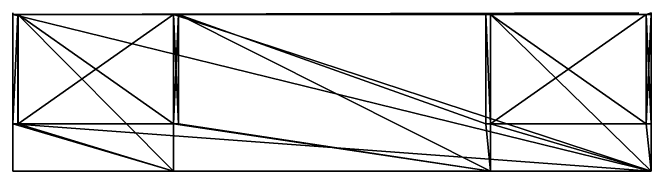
# Model space of a CAD drawing. Extents: x -4 to 921, y -14 to 94.
# Drawn here: x 500 to 701.3, y -13.7 to 36.3 of the extents above; entities that cross this region are included whole.
import ezdxf

# ---------------------------------------------------------------- set-up
doc = ezdxf.new("R2010")
doc.units = 0
doc.layers.get('0').update_dxf_attribs({"color": 13, "linetype": 'CONTINUOUS'})

# ---------------------------------------------------------------- blocks, each defined once
blk = doc.blocks.new('GROUP_7')
for p, q in [((0, 49.45, 70), (197.37, 50.04, 70)), ((0, 49.45), (0, 50)), ((0, 50), (0, 50, 65.77)), ((0, 50, 65.77), (0, 49.45, 65.77)), ((0, 49.45), (0, 49.45, 65.77)), ((0, 49.45, 68.87), (0, 49.45, 70)), ((0, 49.45, 65.77), (0, 49.45, 68.87)), ((0, 49.45, 65.77), (0, 15, 65.77)), ((0, 49.45, 70), (0, 15, 70)), ((1.63, 49.45), (0, 49.45)), ((0, 15), (0, 49.45)), ((50.62, 49.45, 70), (0, 49.45, 70)), ((197.37, 50.04), (1.63, 49.45)), ((1.63, 49.45, 32.86), (1.65, 15, 32.86)), ((50.62, 49.45, 32.86), (1.63, 49.45, 32.86)), ((1.63, 49.45, 32.86), (1.63, 49.45, 68.87)), ((50.62, 49.45, 68.87), (1.63, 49.45, 68.87)), ((1.63, 49.45), (1.63, 15)), ((1.63, 49.45), (1.63, 49.45, 32.86)), ((1.63, 49.45, 68.87), (1.63, 15, 68.87)), ((50.62, 49.45), (1.63, 49.45)), ((50.62, 49.45, 34.44), (1.65, 49.45, 34.44)), ((1.65, 15, 34.44), (1.65, 49.45, 34.44)), ((50.62, 49.45, 68.62), (50.62, 49.45, 34.44)), ((50.62, 15, 34.44), (50.62, 49.45, 34.44)), ((50.62, 15, 68.62), (50.62, 49.45, 68.62)), ((50.62, 49.45, 68.87), (52.25, 49.45, 68.87)), ((50.62, 49.45, 70), (50.62, 49.45, 68.87)), ((201.25, 49.45, 70), (50.62, 49.45, 70)), ((50.62, 15, 32.86), (50.62, 49.45, 32.86)), ((50.62, 49.45, 32.86), (50.62, 49.45)), ((52.25, 49.45), (50.62, 49.45)), ((50.62, 15), (50.62, 49.45)), ((50.62, 49.45, 34.44), (50.62, 49.45, 32.86)), ((149.11, 49.45, 68.87), (52.25, 49.45, 68.87)), ((52.25, 49.45), (52.25, 49.45, 68.87)), ((52.25, 15), (52.25, 49.45)), ((52.25, 49.45, 68.87), (52.25, 15, 68.87)), ((149.11, 49.45), (52.25, 49.45)), ((150.62, 49.45, 68.87), (149.11, 49.45, 68.87)), ((149.11, 15, 68.87), (149.11, 49.45, 68.87)), ((149.11, 15), (149.11, 49.45)), ((150.62, 49.45), (149.11, 49.45)), ((149.11, 49.45), (149.11, 49.45, 68.87)), ((150.62, 49.45, 68.87), (199.6, 49.45, 68.87)), ((150.62, 49.45, 36.02), (150.62, 49.45, 68.87)), ((150.62, 15, 36.02), (150.62, 49.45, 36.02)), ((150.62, 15, 68.87), (150.62, 49.45, 68.87)), ((150.62, 49.45, 34.44), (150.62, 49.45, 36.02)), ((150.62, 15, 34.44), (150.62, 49.45, 34.44)), ((150.62, 49.45, 34.44), (199.6, 49.45, 34.44)), ((150.62, 49.45), (150.62, 49.45, 34.44)), ((199.6, 49.45), (150.62, 49.45)), ((199.6, 49.45, 36.02), (150.62, 49.45, 36.02)), ((150.62, 15), (150.62, 49.45)), ((197.37, 50.04, 70), (197.37, 50.04)), ((201.25, 50), (199.6, 49.45)), ((199.6, 15, 34.44), (199.6, 49.45, 34.44)), ((199.6, 49.45, 34.44), (199.6, 49.45, 36.02)), ((199.6, 15, 36.02), (199.6, 49.45, 36.02)), ((201.25, 49.45, 68.87), (199.6, 49.45, 68.87)), ((199.6, 49.45), (199.6, 49.45, 34.44)), ((199.6, 15, 68.87), (199.6, 49.45, 68.87)), ((199.6, 49.45, 36.02), (199.6, 49.45, 68.87)), ((199.6, 15), (199.6, 49.45)), ((201.25, 50), (201.25, 50, 65.77)), ((201.25, 15), (201.25, 50)), ((201.25, 50, 65.77), (201.25, 15, 65.77)), ((201.25, 49.45, 68.87), (201.25, 49.45, 70)), ((201.25, 0, 70), (201.25, 49.45, 70)), ((201.25, 15, 68.87), (201.25, 49.45, 68.87)), ((0, 15, 65.77), (0, 15, 68.87)), ((0, 15, 70), (0, 15, 68.87)), ((0, 15), (1.63, 15)), ((0, 15), (0, 15, 65.77)), ((0, 15, 68.87), (0, 0, 68.87)), ((0, 15, 70), (0, 0, 70)), ((0, 15, 68.87), (1.63, 15, 68.87)), ((1.63, 15), (1.63, 15, 34.44)), ((1.63, 15, 34.44), (1.63, 15, 68.87)), ((1.65, 15, 34.44), (1.63, 15, 34.44)), ((1.65, 15, 32.86), (50.62, 15, 32.86)), ((1.65, 15, 32.86), (1.65, 15, 34.44)), ((50.62, 15, 34.44), (1.65, 15, 34.44)), ((50.62, 15, 34.44), (50.62, 15, 68.62)), ((50.62, 15), (52.25, 15)), ((50.62, 15), (50.62, 15, 32.86)), ((50.62, 15, 68.87), (52.25, 15, 68.87)), ((50.62, 15, 68.87), (50.62, 0, 68.87)), ((50.62, 15, 68.62), (50.62, 15, 68.87)), ((50.62, 15, 32.86), (50.62, 15, 34.44)), ((52.25, 15), (52.25, 15, 68.87)), ((150.62, 15, 68.87), (149.11, 15, 68.87)), ((149.11, 15), (149.11, 15, 34.44)), ((150.62, 15, 34.44), (149.11, 15, 34.44)), ((150.62, 15), (149.11, 15)), ((149.11, 15, 34.44), (149.11, 15, 68.87)), ((150.62, 15, 36.02), (150.62, 15, 68.87)), ((150.62, 15, 34.44), (150.62, 15, 36.02)), ((199.6, 15, 36.02), (150.62, 15, 36.02)), ((150.62, 15, 34.44), (199.6, 15, 34.44)), ((150.62, 15, 68.87), (150.62, 0, 68.87)), ((150.62, 15), (150.62, 15, 34.44)), ((199.6, 15, 34.44), (199.6, 15, 36.02)), ((201.25, 15, 68.87), (199.6, 15, 68.87)), ((199.6, 15, 36.02), (199.6, 15, 68.87)), ((199.6, 15), (199.6, 15, 34.44)), ((201.25, 15), (199.6, 15)), ((201.25, 15, 68.87), (201.25, 0, 68.87)), ((201.25, 15, 65.77), (201.25, 15, 68.87)), ((201.25, 15), (201.25, 15, 65.77)), ((0, 0, 70), (201.25, 0, 70)), ((0, 0, 70), (0, 0, 68.87)), ((0, 0, 68.87), (50.62, 0, 68.87)), ((50.62, 0, 68.87), (150.62, 0, 68.87)), ((150.62, 0, 68.87), (201.25, 0, 68.87)), ((201.25, 0, 68.87), (201.25, 0, 70))]:
    blk.add_line(p, q)
mesh = blk.add_polyface()
corners = [(0, 50), (0, 49.45, 65.77), (0, 49.45), (0, 50, 65.77)]
mesh.append_faces([[corners[k] for k in face] for face in [(0, 1, 2), (1, 0, 3)]], dxfattribs={"vtx0": -1})
mesh = blk.add_polyface()
corners = [(0, 49.45, 70), (0, 15, 68.87), (0, 15, 70), (0, 15, 65.77), (0, 49.45, 65.77), (0, 49.45, 68.87)]
mesh.append_faces([[corners[k] for k in face] for face in [(0, 1, 2), (4, 0, 5)]], dxfattribs={"vtx0": -1})
mesh.append_faces([[corners[k] for k in face] for face in [(1, 0, 3), (3, 0, 4)]], dxfattribs={"vtx0": -1, "vtx1": -1})
mesh = blk.add_polyface()
corners = [(1.63, 49.45), (0, 15), (0, 49.45), (1.63, 15)]
mesh.append_faces([[corners[k] for k in face] for face in [(0, 1, 2), (1, 0, 3)]], dxfattribs={"vtx0": -1})
mesh = blk.add_polyface()
corners = [(0, 49.45, 65.77), (0, 15), (0, 15, 65.77), (0, 49.45)]
mesh.append_faces([[corners[k] for k in face] for face in [(0, 1, 2), (1, 0, 3)]], dxfattribs={"vtx0": -1})
mesh = blk.add_polyface()
corners = [(0, 49.45, 65.77), (1.63, 49.45), (0, 49.45), (1.63, 49.45, 32.86), (1.63, 49.45, 68.87), (0, 49.45, 68.87), (0, 49.45, 70), (50.62, 49.45, 68.87), (50.62, 49.45, 70)]
mesh.append_faces([[corners[k] for k in face] for face in [(0, 1, 2), (7, 6, 8)]], dxfattribs={"vtx0": -1})
mesh.append_faces([[corners[k] for k in face] for face in [(1, 0, 3), (3, 0, 4), (4, 6, 7)]], dxfattribs={"vtx0": -1, "vtx1": -1})
mesh.append_faces([[corners[k] for k in face] for face in [(4, 0, 5), (4, 5, 6)]], dxfattribs={"vtx0": -1, "vtx2": -1})
mesh = blk.add_polyface()
corners = [(50.62, 0, 68.87), (0, 15, 68.87), (0, 0, 68.87), (1.63, 15, 68.87), (1.63, 49.45, 68.87), (50.62, 49.45, 68.87), (50.62, 15, 68.87), (52.25, 15, 68.87), (52.25, 49.45, 68.87)]
mesh.append_faces([[corners[k] for k in face] for face in [(0, 1, 2), (5, 7, 8)]], dxfattribs={"vtx0": -1})
mesh.append_faces([[corners[k] for k in face] for face in [(1, 0, 3), (3, 0, 4), (4, 0, 5)]], dxfattribs={"vtx0": -1, "vtx1": -1})
mesh.append_faces([[corners[k] for k in face] for face in [(5, 0, 6), (5, 6, 7)]], dxfattribs={"vtx0": -1, "vtx2": -1})
mesh = blk.add_polyface()
corners = [(201.25, 0, 70), (0, 15, 70), (0, 0, 70), (0, 49.45, 70), (50.62, 49.45, 70), (201.25, 49.45, 70)]
mesh.append_faces([[corners[k] for k in face] for face in [(0, 1, 2), (4, 0, 5)]], dxfattribs={"vtx0": -1})
mesh.append_faces([[corners[k] for k in face] for face in [(1, 0, 3), (3, 0, 4)]], dxfattribs={"vtx0": -1, "vtx1": -1})
mesh = blk.add_polyface()
corners = [(50.62, 49.45, 32.86), (1.65, 15, 32.86), (1.63, 49.45, 32.86), (50.62, 15, 32.86)]
mesh.append_faces([[corners[k] for k in face] for face in [(0, 1, 2), (1, 0, 3)]], dxfattribs={"vtx0": -1})
mesh = blk.add_polyface()
corners = [(52.25, 49.45, 68.87), (50.62, 49.45), (52.25, 49.45), (50.62, 49.45, 32.86), (1.63, 49.45, 32.86), (1.63, 49.45, 68.87), (50.62, 49.45, 68.87)]
mesh.append_faces([[corners[k] for k in face] for face in [(0, 1, 2), (5, 0, 6)]], dxfattribs={"vtx0": -1})
mesh.append_faces([[corners[k] for k in face] for face in [(1, 0, 3), (3, 0, 4), (4, 0, 5)]], dxfattribs={"vtx0": -1, "vtx1": -1})
mesh = blk.add_polyface()
corners = [(1.63, 49.45, 68.87), (1.63, 15, 34.44), (1.63, 15, 68.87), (1.63, 15), (1.63, 49.45, 32.86), (1.63, 49.45)]
mesh.append_faces([[corners[k] for k in face] for face in [(0, 1, 2)]], dxfattribs={"vtx0": -1})
mesh.append_faces([[corners[k] for k in face] for face in [(1, 0, 3)]], dxfattribs={"vtx0": -1, "vtx1": -1})
mesh.append_faces([[corners[k] for k in face] for face in [(3, 0, 4)]], dxfattribs={"vtx0": -1, "vtx2": -1})
mesh.append_faces([[corners[k] for k in face] for face in [(5, 3, 4)]], dxfattribs={"vtx1": -1})
mesh = blk.add_polyface()
corners = [(50.62, 49.45, 32.86), (1.63, 49.45), (50.62, 49.45), (1.63, 49.45, 32.86)]
mesh.append_faces([[corners[k] for k in face] for face in [(0, 1, 2), (1, 0, 3)]], dxfattribs={"vtx0": -1})
mesh = blk.add_polyface()
corners = [(50.62, 15, 34.44), (1.65, 49.45, 34.44), (1.65, 15, 34.44), (50.62, 49.45, 34.44)]
mesh.append_faces([[corners[k] for k in face] for face in [(0, 1, 2), (1, 0, 3)]], dxfattribs={"vtx0": -1})
mesh = blk.add_polyface()
corners = [(50.62, 49.45, 68.62), (50.62, 15, 34.44), (50.62, 15, 68.62), (50.62, 49.45, 34.44)]
mesh.append_faces([[corners[k] for k in face] for face in [(0, 1, 2), (1, 0, 3)]], dxfattribs={"vtx0": -1})
mesh = blk.add_polyface()
corners = [(50.62, 49.45, 70), (52.25, 49.45, 68.87), (50.62, 49.45, 68.87), (149.11, 49.45, 68.87), (150.62, 49.45, 68.87), (199.6, 49.45, 68.87), (201.25, 49.45, 68.87), (201.25, 49.45, 70)]
mesh.append_faces([[corners[k] for k in face] for face in [(0, 1, 2), (6, 0, 7)]], dxfattribs={"vtx0": -1})
mesh.append_faces([[corners[k] for k in face] for face in [(1, 0, 3), (3, 0, 4), (4, 0, 5), (5, 0, 6)]], dxfattribs={"vtx0": -1, "vtx1": -1})
mesh = blk.add_polyface()
corners = [(52.25, 49.45), (50.62, 15), (50.62, 49.45), (52.25, 15)]
mesh.append_faces([[corners[k] for k in face] for face in [(0, 1, 2), (1, 0, 3)]], dxfattribs={"vtx0": -1})
mesh = blk.add_polyface()
corners = [(50.62, 49.45, 32.86), (50.62, 15), (50.62, 15, 32.86), (50.62, 49.45)]
mesh.append_faces([[corners[k] for k in face] for face in [(0, 1, 2), (1, 0, 3)]], dxfattribs={"vtx0": -1})
mesh = blk.add_polyface()
corners = [(50.62, 49.45, 34.44), (50.62, 15, 32.86), (50.62, 15, 34.44), (50.62, 49.45, 32.86)]
mesh.append_faces([[corners[k] for k in face] for face in [(0, 1, 2), (1, 0, 3)]], dxfattribs={"vtx0": -1})
mesh = blk.add_polyface()
corners = [(150.62, 0, 68.87), (50.62, 15, 68.87), (50.62, 0, 68.87), (52.25, 15, 68.87), (52.25, 49.45, 68.87), (149.11, 15, 68.87), (150.62, 15, 68.87), (149.11, 49.45, 68.87)]
mesh.append_faces([[corners[k] for k in face] for face in [(0, 1, 2), (5, 0, 6)]], dxfattribs={"vtx0": -1})
mesh.append_faces([[corners[k] for k in face] for face in [(1, 0, 3), (3, 0, 4)]], dxfattribs={"vtx0": -1, "vtx1": -1})
mesh.append_faces([[corners[k] for k in face] for face in [(4, 0, 5)]], dxfattribs={"vtx0": -1, "vtx1": -1, "vtx2": -1})
mesh.append_faces([[corners[k] for k in face] for face in [(7, 4, 5)]], dxfattribs={"vtx1": -1})
mesh = blk.add_polyface()
corners = [(149.11, 49.45, 68.87), (52.25, 49.45), (149.11, 49.45), (52.25, 49.45, 68.87)]
mesh.append_faces([[corners[k] for k in face] for face in [(0, 1, 2), (1, 0, 3)]], dxfattribs={"vtx0": -1})
mesh = blk.add_polyface()
corners = [(52.25, 49.45, 68.87), (52.25, 15), (52.25, 15, 68.87), (52.25, 49.45)]
mesh.append_faces([[corners[k] for k in face] for face in [(0, 1, 2), (1, 0, 3)]], dxfattribs={"vtx0": -1})
mesh = blk.add_polyface()
corners = [(150.62, 15, 68.87), (149.11, 49.45, 68.87), (149.11, 15, 68.87), (150.62, 49.45, 68.87), (201.25, 0, 68.87), (150.62, 0, 68.87), (199.6, 15, 68.87), (201.25, 15, 68.87), (199.6, 49.45, 68.87)]
mesh.append_faces([[corners[k] for k in face] for face in [(0, 1, 2), (4, 0, 5), (6, 4, 7)]], dxfattribs={"vtx0": -1})
mesh.append_faces([[corners[k] for k in face] for face in [(1, 0, 3)]], dxfattribs={"vtx0": -1, "vtx1": -1})
mesh.append_faces([[corners[k] for k in face] for face in [(0, 4, 3), (3, 4, 6)]], dxfattribs={"vtx0": -1, "vtx1": -1, "vtx2": -1})
mesh.append_faces([[corners[k] for k in face] for face in [(8, 3, 6)]], dxfattribs={"vtx1": -1})
mesh = blk.add_polyface()
corners = [(149.11, 49.45, 68.87), (149.11, 15, 34.44), (149.11, 15, 68.87), (149.11, 15), (149.11, 49.45)]
mesh.append_faces([[corners[k] for k in face] for face in [(0, 1, 2), (3, 0, 4)]], dxfattribs={"vtx0": -1})
mesh.append_faces([[corners[k] for k in face] for face in [(1, 0, 3)]], dxfattribs={"vtx0": -1, "vtx1": -1})
mesh = blk.add_polyface()
corners = [(150.62, 49.45, 34.44), (149.11, 49.45), (150.62, 49.45), (149.11, 49.45, 68.87), (150.62, 49.45, 36.02), (150.62, 49.45, 68.87)]
mesh.append_faces([[corners[k] for k in face] for face in [(0, 1, 2), (3, 4, 5)]], dxfattribs={"vtx0": -1})
mesh.append_faces([[corners[k] for k in face] for face in [(1, 0, 3)]], dxfattribs={"vtx0": -1, "vtx1": -1})
mesh.append_faces([[corners[k] for k in face] for face in [(3, 0, 4)]], dxfattribs={"vtx0": -1, "vtx2": -1})
mesh = blk.add_polyface()
corners = [(150.62, 49.45, 68.87), (150.62, 15, 36.02), (150.62, 15, 68.87), (150.62, 49.45, 36.02)]
mesh.append_faces([[corners[k] for k in face] for face in [(0, 1, 2), (1, 0, 3)]], dxfattribs={"vtx0": -1})
mesh = blk.add_polyface()
corners = [(150.62, 49.45, 36.02), (150.62, 15, 34.44), (150.62, 15, 36.02), (150.62, 49.45, 34.44)]
mesh.append_faces([[corners[k] for k in face] for face in [(0, 1, 2), (1, 0, 3)]], dxfattribs={"vtx0": -1})
mesh = blk.add_polyface()
corners = [(199.6, 49.45, 34.44), (150.62, 49.45), (199.6, 49.45), (150.62, 49.45, 34.44)]
mesh.append_faces([[corners[k] for k in face] for face in [(0, 1, 2), (1, 0, 3)]], dxfattribs={"vtx0": -1})
mesh = blk.add_polyface()
corners = [(150.62, 49.45, 34.44), (150.62, 15), (150.62, 15, 34.44), (150.62, 49.45)]
mesh.append_faces([[corners[k] for k in face] for face in [(0, 1, 2), (1, 0, 3)]], dxfattribs={"vtx0": -1})
mesh = blk.add_polyface()
corners = [(199.6, 49.45, 68.87), (150.62, 49.45, 36.02), (199.6, 49.45, 36.02), (150.62, 49.45, 68.87)]
mesh.append_faces([[corners[k] for k in face] for face in [(0, 1, 2), (1, 0, 3)]], dxfattribs={"vtx0": -1})
mesh = blk.add_polyface()
corners = [(199.6, 49.45, 34.44), (150.62, 15, 34.44), (150.62, 49.45, 34.44), (199.6, 15, 34.44)]
mesh.append_faces([[corners[k] for k in face] for face in [(0, 1, 2), (1, 0, 3)]], dxfattribs={"vtx0": -1})
mesh = blk.add_polyface()
corners = [(199.6, 15, 36.02), (150.62, 49.45, 36.02), (150.62, 15, 36.02), (199.6, 49.45, 36.02)]
mesh.append_faces([[corners[k] for k in face] for face in [(0, 1, 2), (1, 0, 3)]], dxfattribs={"vtx0": -1})
mesh = blk.add_polyface()
corners = [(201.25, 15), (199.6, 49.45), (199.6, 15), (201.25, 50)]
mesh.append_faces([[corners[k] for k in face] for face in [(0, 1, 2), (1, 0, 3)]], dxfattribs={"vtx0": -1})
mesh = blk.add_polyface()
corners = [(199.6, 49.45, 34.44), (199.6, 15, 36.02), (199.6, 15, 34.44), (199.6, 49.45, 36.02)]
mesh.append_faces([[corners[k] for k in face] for face in [(0, 1, 2), (1, 0, 3)]], dxfattribs={"vtx0": -1})
mesh = blk.add_polyface()
corners = [(201.25, 49.45, 68.87), (199.6, 15, 68.87), (199.6, 49.45, 68.87), (201.25, 15, 68.87)]
mesh.append_faces([[corners[k] for k in face] for face in [(0, 1, 2), (1, 0, 3)]], dxfattribs={"vtx0": -1})
mesh = blk.add_polyface()
corners = [(199.6, 49.45, 36.02), (199.6, 15, 68.87), (199.6, 15, 36.02), (199.6, 49.45, 68.87)]
mesh.append_faces([[corners[k] for k in face] for face in [(0, 1, 2), (1, 0, 3)]], dxfattribs={"vtx0": -1})
mesh = blk.add_polyface()
corners = [(199.6, 49.45), (199.6, 15, 34.44), (199.6, 15), (199.6, 49.45, 34.44)]
mesh.append_faces([[corners[k] for k in face] for face in [(0, 1, 2), (1, 0, 3)]], dxfattribs={"vtx0": -1})
mesh = blk.add_polyface()
corners = [(201.25, 50), (201.25, 15, 65.77), (201.25, 15), (201.25, 50, 65.77)]
mesh.append_faces([[corners[k] for k in face] for face in [(0, 1, 2), (1, 0, 3)]], dxfattribs={"vtx0": -1})
mesh = blk.add_polyface()
corners = [(201.25, 15, 68.87), (201.25, 0, 70), (201.25, 0, 68.87), (201.25, 49.45, 70), (201.25, 49.45, 68.87)]
mesh.append_faces([[corners[k] for k in face] for face in [(0, 1, 2), (3, 0, 4)]], dxfattribs={"vtx0": -1})
mesh.append_faces([[corners[k] for k in face] for face in [(1, 0, 3)]], dxfattribs={"vtx0": -1, "vtx1": -1})
mesh = blk.add_polyface()
corners = [(0, 15, 70), (0, 0, 68.87), (0, 0, 70), (0, 15, 68.87)]
mesh.append_faces([[corners[k] for k in face] for face in [(0, 1, 2), (1, 0, 3)]], dxfattribs={"vtx0": -1})
mesh = blk.add_polyface()
corners = [(1.63, 15, 34.44), (0, 15), (1.63, 15), (0, 15, 65.77), (1.63, 15, 68.87), (0, 15, 68.87)]
mesh.append_faces([[corners[k] for k in face] for face in [(0, 1, 2), (3, 4, 5)]], dxfattribs={"vtx0": -1})
mesh.append_faces([[corners[k] for k in face] for face in [(1, 0, 3)]], dxfattribs={"vtx0": -1, "vtx1": -1})
mesh.append_faces([[corners[k] for k in face] for face in [(3, 0, 4)]], dxfattribs={"vtx0": -1, "vtx2": -1})
mesh = blk.add_polyface()
corners = [(50.62, 15, 34.44), (1.65, 15, 32.86), (50.62, 15, 32.86), (1.65, 15, 34.44)]
mesh.append_faces([[corners[k] for k in face] for face in [(0, 1, 2), (1, 0, 3)]], dxfattribs={"vtx0": -1})
mesh = blk.add_polyface()
corners = [(52.25, 15, 68.87), (50.62, 15), (52.25, 15), (50.62, 15, 32.86), (50.62, 15, 34.44), (50.62, 15, 68.62), (50.62, 15, 68.87)]
mesh.append_faces([[corners[k] for k in face] for face in [(0, 1, 2), (5, 0, 6)]], dxfattribs={"vtx0": -1})
mesh.append_faces([[corners[k] for k in face] for face in [(1, 0, 3), (3, 0, 4), (4, 0, 5)]], dxfattribs={"vtx0": -1, "vtx1": -1})
mesh = blk.add_polyface()
corners = [(149.11, 15, 34.44), (150.62, 15), (149.11, 15), (150.62, 15, 34.44)]
mesh.append_faces([[corners[k] for k in face] for face in [(0, 1, 2), (1, 0, 3)]], dxfattribs={"vtx0": -1})
mesh = blk.add_polyface()
corners = [(149.11, 15, 68.87), (150.62, 15, 34.44), (149.11, 15, 34.44), (150.62, 15, 36.02), (150.62, 15, 68.87)]
mesh.append_faces([[corners[k] for k in face] for face in [(0, 1, 2), (3, 0, 4)]], dxfattribs={"vtx0": -1})
mesh.append_faces([[corners[k] for k in face] for face in [(1, 0, 3)]], dxfattribs={"vtx0": -1, "vtx1": -1})
mesh = blk.add_polyface()
corners = [(199.6, 15, 36.02), (150.62, 15, 34.44), (199.6, 15, 34.44), (150.62, 15, 36.02)]
mesh.append_faces([[corners[k] for k in face] for face in [(0, 1, 2), (1, 0, 3)]], dxfattribs={"vtx0": -1})
mesh = blk.add_polyface()
corners = [(199.6, 15, 34.44), (201.25, 15), (199.6, 15), (201.25, 15, 65.77), (199.6, 15, 36.02), (199.6, 15, 68.87), (201.25, 15, 68.87)]
mesh.append_faces([[corners[k] for k in face] for face in [(0, 1, 2), (3, 5, 6)]], dxfattribs={"vtx0": -1})
mesh.append_faces([[corners[k] for k in face] for face in [(1, 0, 3)]], dxfattribs={"vtx0": -1, "vtx1": -1})
mesh.append_faces([[corners[k] for k in face] for face in [(3, 0, 4), (3, 4, 5)]], dxfattribs={"vtx0": -1, "vtx2": -1})
mesh = blk.add_polyface()
corners = [(201.25, 0, 70), (150.62, 0, 68.87), (201.25, 0, 68.87), (50.62, 0, 68.87), (0, 0, 68.87), (0, 0, 70)]
mesh.append_faces([[corners[k] for k in face] for face in [(0, 1, 2), (4, 0, 5)]], dxfattribs={"vtx0": -1})
mesh.append_faces([[corners[k] for k in face] for face in [(1, 0, 3), (3, 0, 4)]], dxfattribs={"vtx0": -1, "vtx1": -1})

msp = doc.modelspace()

# ---------------------------------------------------------------- block references
msp.add_blockref('GROUP_7', (500.04, -13.72))

doc.saveas('drawing.dxf')
